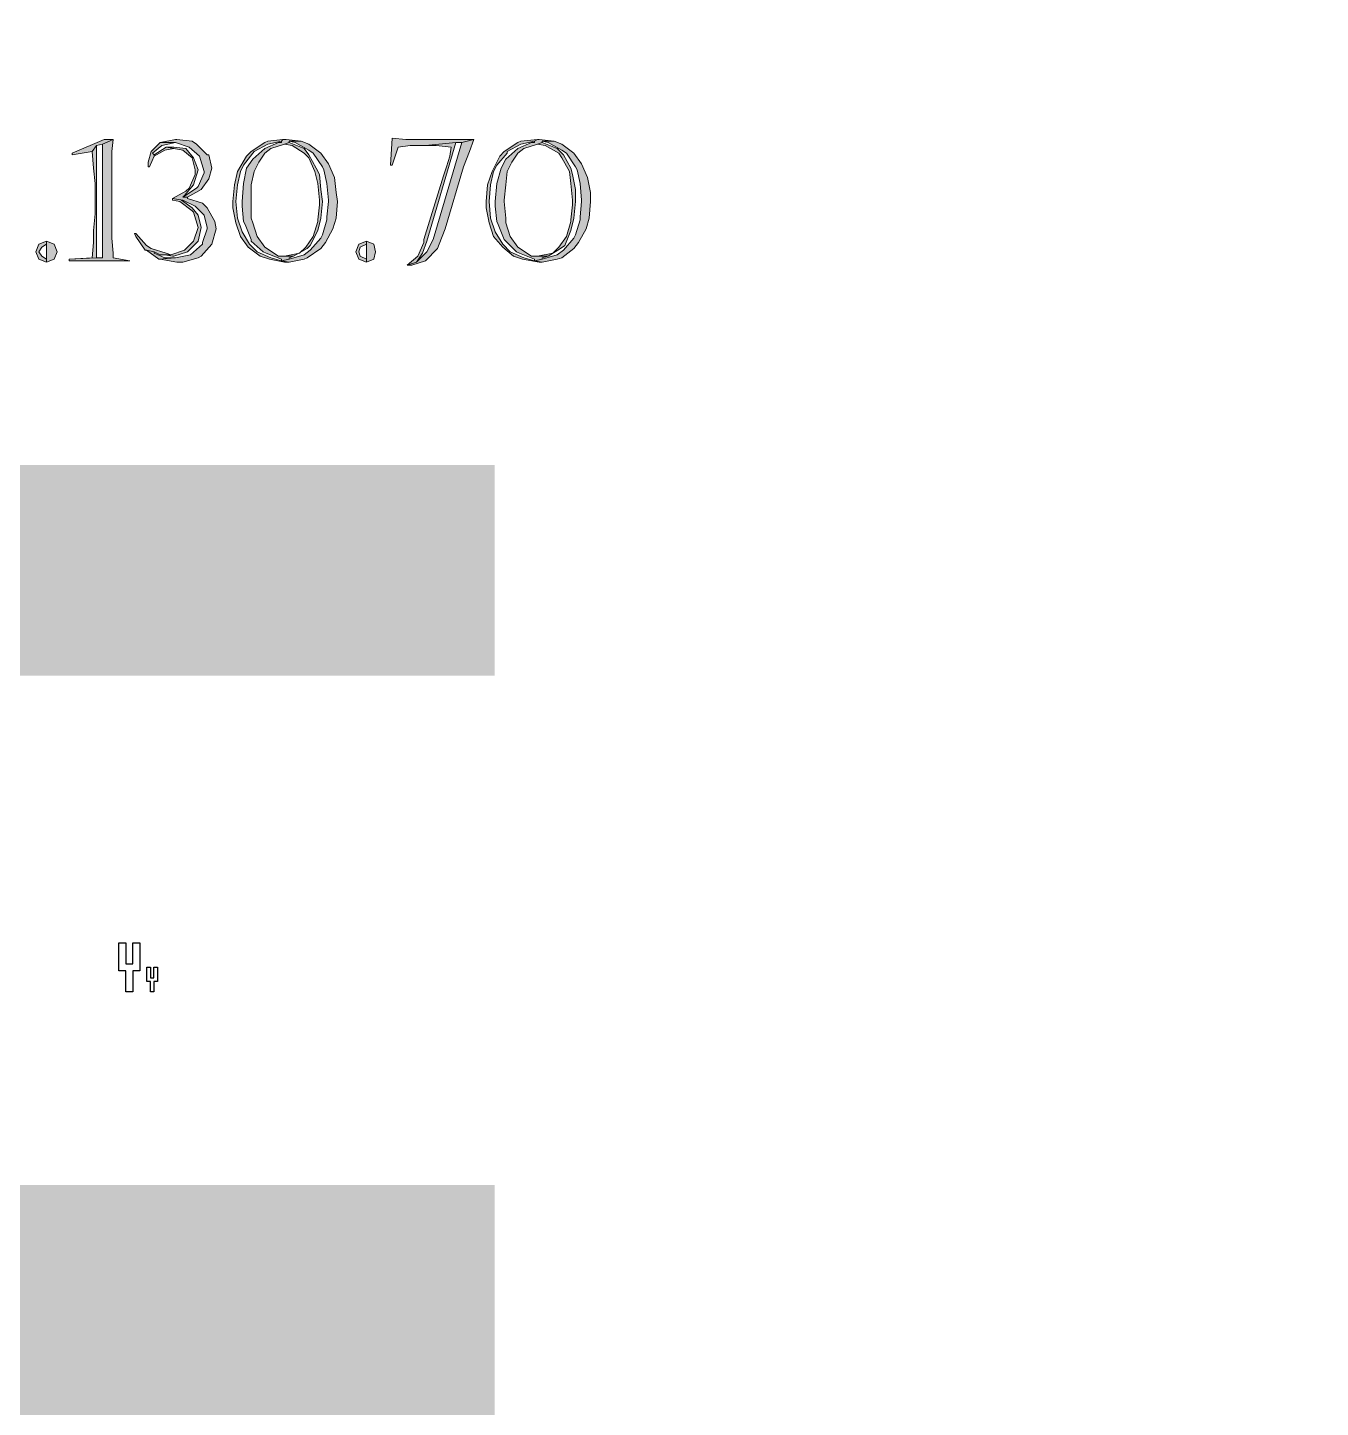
# Model space of a CAD drawing. Header units: inches. Extents: x -55000 to 163233, y -55008 to 54992.
# Drawn here: x -1316 to -580, y 9313 to 10099 of the extents above; entities that cross this region are included whole.
import ezdxf

# ---------------------------------------------------------------- set-up
doc = ezdxf.new("R2010")
doc.units = ezdxf.units.IN
doc.header["$MEASUREMENT"] = 0
doc.linetypes.add('ACAD_ISO07W100', pattern=[3, 0, -3])
doc.layers.get('0').update_dxf_attribs({"color": 20, "linetype": 'ACAD_ISO07W100'})
doc.layers.add('L10D0 Abs', color=4, linetype='Continuous')

# ---------------------------------------------------------------- blocks, each defined once
blk = doc.blocks.new('TUNE')
at = {"layer": 'L10D0 Abs'}
for points in [[(-10, 0), (-10, 12), (-14, 12), (-14, 28), (-10, 28), (-10, 16), (-6, 16), (-6, 28), (-2, 28), (-2, 12), (-6, 12), (-6, 0)], [(4, 0), (4, 6), (2, 6), (2, 14), (4, 14), (4, 8), (6, 8), (6, 14), (8, 14), (8, 6), (6, 6), (6, 0)]]:
    blk.add_lwpolyline(points, close=True, dxfattribs=at)

msp = doc.modelspace()

# ---------------------------------------------------------------- hatches: boundary and pattern name
at = {"layer": 'L10D0 Abs', "transparency": 33554483}
h = msp.add_hatch(color=256, dxfattribs=at)
h.dxf.hatch_style = 1
h.paths.add_polyline_path([(-1267.17948, 10035.37662), (-1273.21988, 10032.78788), (-1273.21988, 9968.06923), (-1276.67154, 9968.06923), (-1292.20402, 9967.20631), (-1292.20402, 9966.3434), (-1257.68741, 9966.3434), (-1267.17948, 9968.06923), (-1267.17948, 9970.65797), (-1268.04239, 9979.28713), (-1268.04239, 9988.77919), (-1268.04239, 10001.72292), (-1268.04239, 10004.31167), (-1268.04239, 10012.94082), (-1268.04239, 10022.43289), (-1268.04239, 10028.4733)])
h = msp.add_hatch(color=256, dxfattribs=at)
h.dxf.hatch_style = 1
h.paths.add_polyline_path([(-1267.17948, 10035.37662), (-1272.35697, 10035.37662), (-1290.47819, 10027.61038), (-1290.47819, 10026.74747), (-1279.26029, 10028.4733), (-1276.67154, 10031.92496), (-1273.21988, 10032.78788)], flags=17)
h = msp.add_hatch(color=256, dxfattribs=at)
h.dxf.hatch_style = 1
h.paths.add_polyline_path([(-1240.4291, 10033.65079), (-1245.60659, 10028.4733), (-1247.33242, 10022.43289), (-1247.33242, 10019.84415), (-1246.46951, 10019.84415), (-1243.88076, 10025.88455), (-1243.88076, 10026.74747), (-1244.74368, 10027.61038), (-1239.56619, 10031.92496), (-1231.79995, 10033.65079)])
h = msp.add_hatch(color=256, dxfattribs=at)
h.dxf.hatch_style = 1
h.paths.add_polyline_path([(-1230.93703, 10035.37662), (-1231.79995, 10035.37662), (-1240.4291, 10033.65079), (-1231.79995, 10033.65079), (-1224.03371, 10031.06205), (-1217.9933, 10025.88455), (-1215.40456, 10017.2554), (-1215.40456, 10016.39248), (-1218.85622, 10008.62625), (-1219.71913, 10007.76333), (-1227.48537, 10002.58584), (-1224.89662, 10002.58584), (-1217.13039, 10006.90042), (-1212.81581, 10012.94082), (-1211.08998, 10018.98123), (-1212.81581, 10026.74747), (-1213.67873, 10026.74747), (-1219.71913, 10032.78788), (-1222.30788, 10034.51371)])
h = msp.add_hatch(color=256, dxfattribs=at)
h.dxf.hatch_style = 1
h.paths.add_polyline_path([(-1170.53296, 10035.37662), (-1179.16211, 10034.51371), (-1180.88794, 10033.65079), (-1188.65418, 10028.4733), (-1191.24293, 10025.88455), (-1196.42042, 10017.2554), (-1198.14625, 10009.48916), (-1199.00917, 9999.99709), (-1199.00917, 9996.54543), (-1197.28333, 9987.91628), (-1194.69459, 9980.15004), (-1190.38001, 9974.10963), (-1183.47669, 9968.93214), (-1178.2992, 9967.20631), (-1169.67004, 9965.48048), (-1167.0813, 9965.48048), (-1171.39587, 9966.3434), (-1177.43628, 9968.06923), (-1185.20252, 9971.52089), (-1189.5171, 9975.83546), (-1193.83167, 9982.73879), (-1196.42042, 9990.50503), (-1197.28333, 9999.99709), (-1196.42042, 10009.48916), (-1194.69459, 10017.2554), (-1192.96876, 10020.70706), (-1187.79127, 10027.61038), (-1186.92835, 10028.4733), (-1179.16211, 10032.78788), (-1171.39587, 10034.51371)])
h = msp.add_hatch(color=256, dxfattribs=at)
h.dxf.hatch_style = 1
h.paths.add_polyline_path([(-1168.80713, 10035.37662), (-1170.53296, 10035.37662), (-1171.39587, 10034.51371), (-1171.39587, 10033.65079), (-1173.12171, 10033.65079), (-1180.88794, 10030.19913), (-1187.79127, 10024.15872), (-1191.24293, 10018.98123), (-1192.96876, 10010.35208), (-1193.83167, 9999.99709), (-1193.83167, 9997.40835), (-1192.96876, 9988.77919), (-1192.10584, 9987.05336), (-1188.65418, 9978.42421), (-1188.65418, 9977.5613), (-1181.75086, 9971.52089), (-1180.02503, 9970.65797), (-1171.39587, 9967.20631), (-1171.39587, 9966.3434), (-1167.0813, 9967.20631), (-1167.0813, 9968.06923), (-1164.49255, 9968.93214), (-1169.67004, 9968.93214), (-1173.12171, 9968.93214), (-1180.88794, 9974.10963), (-1185.20252, 9980.15004), (-1187.79127, 9987.91628), (-1188.65418, 9990.50503), (-1188.65418, 9999.99709), (-1188.65418, 10000.86001), (-1188.65418, 10009.48916), (-1186.92835, 10017.2554), (-1184.3396, 10022.43289), (-1180.88794, 10027.61038), (-1177.43628, 10030.19913), (-1169.67004, 10032.78788), (-1167.0813, 10033.65079), (-1167.0813, 10034.51371), (-1160.17798, 10034.51371)])
h = msp.add_hatch(color=256, dxfattribs=at)
h.dxf.hatch_style = 1
h.paths.add_polyline_path([(-1160.17798, 10034.51371), (-1167.0813, 10034.51371), (-1163.62964, 10033.65079), (-1155.8634, 10029.33621), (-1153.27465, 10027.61038), (-1148.09716, 10019.84415), (-1147.23425, 10018.11832), (-1145.50842, 10010.35208), (-1144.6455, 10000.86001), (-1144.6455, 9999.99709), (-1145.50842, 9991.36794), (-1145.50842, 9989.64211), (-1148.09716, 9981.01296), (-1148.96008, 9979.28713), (-1155.00048, 9972.3838), (-1158.45215, 9969.79506), (-1167.0813, 9967.20631), (-1171.39587, 9966.3434), (-1167.0813, 9965.48048), (-1158.45215, 9967.20631), (-1156.72631, 9968.06923), (-1148.96008, 9973.24672), (-1146.37133, 9976.69838), (-1142.05675, 9984.46462), (-1140.33092, 9990.50503), (-1139.46801, 9999.99709), (-1140.33092, 10005.17459), (-1141.19384, 10013.80374), (-1144.6455, 10021.56998), (-1148.96008, 10027.61038), (-1155.8634, 10032.78788)])
h = msp.add_hatch(color=256, dxfattribs=at)
h.dxf.hatch_style = 1
h.paths.add_polyline_path([(-1167.0813, 10033.65079), (-1169.67004, 10032.78788), (-1165.35547, 10031.92496), (-1158.45215, 10027.61038), (-1155.8634, 10025.02164), (-1152.41174, 10017.2554), (-1150.68591, 10010.35208), (-1149.82299, 10000.86001), (-1149.82299, 9998.27126), (-1150.68591, 9989.64211), (-1150.68591, 9988.77919), (-1153.27465, 9980.15004), (-1157.58923, 9974.10963), (-1161.04089, 9970.65797), (-1169.67004, 9968.93214), (-1164.49255, 9968.93214), (-1156.72631, 9973.24672), (-1155.00048, 9974.97255), (-1150.68591, 9983.6017), (-1148.96008, 9990.50503), (-1148.09716, 9999.99709), (-1148.96008, 10006.90042), (-1149.82299, 10015.52957), (-1151.54882, 10018.98123), (-1155.8634, 10026.74747), (-1158.45215, 10030.19913)], flags=17)
h = msp.add_hatch(color=256, dxfattribs=at)
h.dxf.hatch_style = 1
h.paths.add_polyline_path([(-1108.40306, 10036.23954), (-1109.26597, 10020.70706), (-1108.40306, 10020.70706), (-1104.9514, 10031.06205), (-1098.04807, 10031.92496), (-1089.41892, 10031.92496), (-1072.16061, 10033.65079), (-1068.70895, 10033.65079), (-1061.80563, 10035.37662), (-1100.63682, 10035.37662)])
h = msp.add_hatch(color=256, dxfattribs=at)
h.dxf.hatch_style = 1
h.paths.add_polyline_path([(-1061.80563, 10035.37662), (-1068.70895, 10033.65079), (-1085.10434, 9978.42421), (-1088.556, 9971.52089), (-1094.59641, 9965.48048), (-1099.7739, 9963.75465), (-1097.18516, 9963.75465), (-1089.41892, 9966.3434), (-1082.5156, 9973.24672), (-1081.65268, 9975.83546), (-1078.20102, 9984.46462), (-1067.84604, 10019.84415), (-1064.39438, 10028.4733)])
h = msp.add_hatch(color=256, dxfattribs=at)
h.dxf.hatch_style = 1
h.paths.add_polyline_path([(-1072.16061, 10033.65079), (-1089.41892, 10031.92496), (-1083.37851, 10031.92496), (-1074.74936, 10031.06205), (-1075.61227, 10025.88455), (-1077.3381, 10019.84415), (-1079.06394, 10014.66665), (-1090.28183, 9978.42421), (-1090.28183, 9976.69838), (-1093.7335, 9968.93214), (-1099.7739, 9963.75465), (-1094.59641, 9965.48048), (-1091.14475, 9970.65797), (-1088.556, 9977.5613)], flags=17)
h = msp.add_hatch(color=256, dxfattribs=at)
h.dxf.hatch_style = 1
h.paths.add_polyline_path([(-1025.56319, 10035.37662), (-1035.05525, 10034.51371), (-1036.78108, 10033.65079), (-1044.54732, 10028.4733), (-1047.13607, 10025.88455), (-1051.45065, 10017.2554), (-1054.03939, 10009.48916), (-1054.90231, 9999.99709), (-1054.90231, 9996.54543), (-1053.17648, 9987.91628), (-1050.58773, 9980.15004), (-1045.41024, 9974.10963), (-1039.36983, 9968.93214), (-1034.19234, 9967.20631), (-1024.70027, 9965.48048), (-1022.97444, 9965.48048), (-1027.28902, 9966.3434), (-1033.32942, 9968.06923), (-1041.09566, 9971.52089), (-1045.41024, 9975.83546), (-1049.72481, 9982.73879), (-1052.31356, 9990.50503), (-1053.17648, 9999.99709), (-1052.31356, 10009.48916), (-1050.58773, 10017.2554), (-1048.8619, 10020.70706), (-1042.82149, 10027.61038), (-1042.82149, 10028.4733), (-1035.05525, 10032.78788), (-1027.28902, 10034.51371)])
h = msp.add_hatch(color=256, dxfattribs=at)
h.dxf.hatch_style = 1
h.paths.add_polyline_path([(-1024.70027, 10035.37662), (-1025.56319, 10035.37662), (-1027.28902, 10034.51371), (-1027.28902, 10033.65079), (-1029.01485, 10033.65079), (-1036.78108, 10030.19913), (-1043.68441, 10024.15872), (-1046.27315, 10018.98123), (-1048.8619, 10010.35208), (-1049.72481, 9999.99709), (-1049.72481, 9997.40835), (-1048.8619, 9988.77919), (-1047.99898, 9987.05336), (-1044.54732, 9978.42421), (-1043.68441, 9977.5613), (-1037.644, 9971.52089), (-1035.91817, 9970.65797), (-1027.28902, 9967.20631), (-1027.28902, 9966.3434), (-1022.97444, 9967.20631), (-1022.97444, 9968.06923), (-1019.52278, 9968.93214), (-1025.56319, 9968.93214), (-1029.01485, 9968.93214), (-1036.78108, 9974.10963), (-1041.09566, 9980.15004), (-1043.68441, 9987.91628), (-1043.68441, 9990.50503), (-1044.54732, 9999.99709), (-1044.54732, 10000.86001), (-1043.68441, 10009.48916), (-1042.82149, 10017.2554), (-1040.23275, 10022.43289), (-1036.78108, 10027.61038), (-1033.32942, 10030.19913), (-1025.56319, 10032.78788), (-1022.97444, 10033.65079), (-1022.97444, 10034.51371), (-1016.07112, 10034.51371)])
h = msp.add_hatch(color=256, dxfattribs=at)
h.dxf.hatch_style = 1
h.paths.add_polyline_path([(-1016.07112, 10034.51371), (-1022.97444, 10034.51371), (-1019.52278, 10033.65079), (-1011.75654, 10029.33621), (-1009.16779, 10027.61038), (-1003.9903, 10019.84415), (-1003.12739, 10018.11832), (-1001.40156, 10010.35208), (-1000.53864, 10000.86001), (-1000.53864, 9999.99709), (-1001.40156, 9991.36794), (-1001.40156, 9989.64211), (-1003.9903, 9981.01296), (-1004.85322, 9979.28713), (-1010.89363, 9972.3838), (-1014.34529, 9969.79506), (-1022.97444, 9967.20631), (-1027.28902, 9966.3434), (-1022.97444, 9965.48048), (-1014.34529, 9967.20631), (-1011.75654, 9968.06923), (-1004.85322, 9973.24672), (-1002.26447, 9976.69838), (-997.9499, 9984.46462), (-996.22406, 9990.50503), (-995.36115, 9999.99709), (-995.36115, 10005.17459), (-997.08698, 10013.80374), (-1000.53864, 10021.56998), (-1004.85322, 10027.61038), (-1011.75654, 10032.78788)])
h = msp.add_hatch(color=256, dxfattribs=at)
h.dxf.hatch_style = 1
h.paths.add_polyline_path([(-1022.97444, 10033.65079), (-1025.56319, 10032.78788), (-1021.24861, 10031.92496), (-1013.48237, 10027.61038), (-1011.75654, 10025.02164), (-1007.44196, 10017.2554), (-1006.57905, 10010.35208), (-1005.71613, 10000.86001), (-1005.71613, 9998.27126), (-1006.57905, 9989.64211), (-1006.57905, 9988.77919), (-1009.16779, 9980.15004), (-1013.48237, 9974.10963), (-1016.93403, 9970.65797), (-1025.56319, 9968.93214), (-1019.52278, 9968.93214), (-1012.61946, 9973.24672), (-1010.03071, 9974.97255), (-1006.57905, 9983.6017), (-1004.85322, 9990.50503), (-1003.9903, 9999.99709), (-1003.9903, 10006.90042), (-1005.71613, 10015.52957), (-1006.57905, 10018.98123), (-1010.89363, 10026.74747), (-1014.34529, 10030.19913)], flags=17)
h = msp.add_hatch(color=256, dxfattribs=at)
h.dxf.hatch_style = 1
h.paths.add_polyline_path([(-1276.67154, 10031.92496), (-1279.26029, 10028.4733), (-1278.39737, 10018.98123), (-1277.53446, 10010.35208), (-1277.53446, 9998.27126), (-1277.53446, 9993.09377), (-1278.39737, 9983.6017), (-1278.39737, 9976.69838), (-1279.26029, 9968.06923), (-1292.20402, 9967.20631), (-1276.67154, 9968.06923)], flags=17)
h = msp.add_hatch(color=256, dxfattribs=at)
h.dxf.hatch_style = 1
h.paths.add_polyline_path([(-1236.97744, 10031.06205), (-1243.88076, 10026.74747), (-1243.88076, 10025.88455), (-1237.84035, 10029.33621), (-1232.66286, 10030.19913)], flags=17)
h = msp.add_hatch(color=256, dxfattribs=at)
h.dxf.hatch_style = 1
h.paths.add_polyline_path([(-1232.66286, 10031.06205), (-1236.97744, 10031.06205), (-1232.66286, 10030.19913), (-1227.48537, 10029.33621), (-1222.30788, 10025.02164), (-1220.58205, 10018.11832), (-1220.58205, 10015.52957), (-1224.03371, 10007.76333), (-1225.75954, 10006.0375), (-1233.52578, 10001.72292), (-1227.48537, 10000.86001), (-1220.58205, 9997.40835), (-1215.40456, 9992.23086), (-1213.67873, 9985.32753), (-1213.67873, 9984.46462), (-1216.26747, 9976.69838), (-1216.26747, 9975.83546), (-1223.17079, 9969.79506), (-1231.79995, 9968.06923), (-1241.29202, 9967.20631), (-1240.4291, 9967.20631), (-1230.93703, 9965.48048), (-1227.48537, 9965.48048), (-1218.85622, 9968.06923), (-1217.13039, 9968.93214), (-1211.08998, 9975.83546), (-1208.50123, 9984.46462), (-1209.36415, 9988.77919), (-1213.67873, 9996.54543), (-1216.26747, 9999.13418), (-1224.89662, 10001.72292), (-1224.89662, 10002.58584), (-1227.48537, 10002.58584), (-1226.62246, 10003.44875), (-1221.44496, 10009.48916), (-1218.85622, 10018.11832), (-1221.44496, 10025.02164), (-1225.75954, 10030.19913)])
h = msp.add_hatch(color=256, dxfattribs=at)
h.dxf.hatch_style = 1
h.paths.add_polyline_path([(-1233.52578, 10001.72292), (-1233.52578, 10000.86001), (-1229.2112, 9999.99709), (-1222.30788, 9994.8196), (-1221.44496, 9993.95669), (-1218.85622, 9985.32753), (-1221.44496, 9977.5613), (-1226.62246, 9972.3838), (-1234.38869, 9969.79506), (-1240.4291, 9969.79506), (-1237.84035, 9969.79506), (-1233.52578, 9968.93214), (-1232.66286, 9968.93214), (-1224.89662, 9971.52089), (-1218.85622, 9977.5613), (-1217.13039, 9985.32753), (-1218.85622, 9992.23086), (-1222.30788, 9996.54543), (-1228.34829, 10000.86001), (-1227.48537, 10000.86001)], flags=17)
h = msp.add_hatch(color=256, dxfattribs=at)
h.dxf.hatch_style = 1
h.paths.add_polyline_path([(-1254.23575, 9981.87587), (-1255.09866, 9981.87587), (-1254.23575, 9980.15004), (-1249.05825, 9972.3838), (-1248.19534, 9972.3838), (-1243.88076, 9971.52089), (-1240.4291, 9969.79506), (-1234.38869, 9969.79506), (-1236.97744, 9970.65797), (-1245.60659, 9973.24672), (-1248.19534, 9974.97255)])
h = msp.add_hatch(color=256, dxfattribs=at)
h.dxf.hatch_style = 1
h.paths.add_polyline_path([(-1305.14775, 9977.5613), (-1309.46233, 9975.83546), (-1311.18816, 9971.52089), (-1309.46233, 9967.20631), (-1305.14775, 9965.48048), (-1305.14775, 9967.20631), (-1307.7365, 9968.93214), (-1309.46233, 9971.52089), (-1307.7365, 9974.10963), (-1305.14775, 9975.83546)])
h = msp.add_hatch(color=256, dxfattribs=at)
h.dxf.hatch_style = 1
h.paths.add_polyline_path([(-1305.14775, 9977.5613), (-1305.14775, 9975.83546), (-1305.14775, 9967.20631), (-1305.14775, 9965.48048), (-1300.83317, 9967.20631), (-1299.10734, 9971.52089), (-1300.83317, 9975.83546)])
h = msp.add_hatch(color=256, dxfattribs=at)
h.dxf.hatch_style = 1
h.paths.add_polyline_path([(-1248.19534, 9972.3838), (-1241.29202, 9967.20631), (-1231.79995, 9968.06923), (-1237.84035, 9968.06923), (-1243.88076, 9970.65797), (-1243.88076, 9971.52089)])
h = msp.add_hatch(color=256, dxfattribs=at)
h.dxf.hatch_style = 1
h.paths.add_polyline_path([(-1123.07262, 9977.5613), (-1127.38719, 9975.83546), (-1129.11302, 9971.52089), (-1127.38719, 9967.20631), (-1123.07262, 9965.48048), (-1123.07262, 9967.20631), (-1126.52428, 9968.93214), (-1127.38719, 9971.52089), (-1126.52428, 9974.10963), (-1123.07262, 9975.83546)])
h = msp.add_hatch(color=256, dxfattribs=at)
h.dxf.hatch_style = 1
h.paths.add_polyline_path([(-1123.07262, 9977.5613), (-1123.07262, 9975.83546), (-1123.07262, 9967.20631), (-1123.07262, 9965.48048), (-1118.75804, 9967.20631), (-1117.89513, 9971.52089), (-1118.75804, 9975.83546)])
h = msp.add_hatch(color=256, dxfattribs=at)
h.dxf.hatch_style = 1
h.paths.add_polyline_path([(-5653.01569, 6929.89905), (-5702.51317, 6880.40158), (-5752.01064, 6929.89905), (-5702.51317, 6979.39652)], flags=16)
h.paths.add_polyline_path([(-3920.60408, 5197.48744), (-3970.10156, 5147.98996), (-4019.59903, 5197.48744), (-3970.10156, 5246.98491)], flags=16)
h.paths.add_polyline_path([(-4069.0965, 5048.99501), (-4118.59398, 4999.49754), (-4168.09145, 5048.99501), (-4118.59398, 5098.49249)], flags=16)
h.paths.add_polyline_path([(-4217.58893, 4900.50259), (-4267.0864, 4851.00511), (-4316.58388, 4900.50259), (-4267.0864, 4950.00006)], flags=16)
h.paths.add_polyline_path([(-4366.08135, 4752.01016), (-4415.57883, 4702.51269), (-4465.0763, 4752.01016), (-4415.57883, 4801.50764)], flags=16)
h.paths.add_polyline_path([(-4514.57378, 4603.51774), (-4564.07125, 4554.02027), (-4613.56873, 4603.51774), (-4564.07125, 4653.01521)], flags=16)
h.paths.add_polyline_path([(-4663.0662, 4455.02532), (-4712.56368, 4405.52784), (-4762.06115, 4455.02532), (-4712.56368, 4504.52279)], flags=16)
h.paths.add_polyline_path([(-4811.55863, 4306.53289), (-4861.0561, 4257.03542), (-4910.55357, 4306.53289), (-4861.0561, 4356.03037)], flags=16)
h.paths.add_polyline_path([(-4960.05105, 4158.04047), (-5009.54852, 4108.54299), (-5059.046, 4158.04047), (-5009.54852, 4207.53794)], flags=16)
h.paths.add_polyline_path([(-5108.54347, 4009.54804), (-5158.04095, 3960.05057), (-5207.53842, 4009.54804), (-5158.04095, 4059.04552)], flags=16)
h.paths.add_polyline_path([(-5257.0359, 3861.05562), (-5306.53337, 3811.55815), (-5356.03085, 3861.05562), (-5306.53337, 3910.55309)], flags=16)
h.paths.add_polyline_path([(-4168.09145, 5444.97481), (-4217.58893, 5395.47734), (-4267.0864, 5444.97481), (-4217.58893, 5494.47228)], flags=16)
h.paths.add_polyline_path([(-4316.58388, 5296.48239), (-4366.08135, 5246.98491), (-4415.57883, 5296.48239), (-4366.08135, 5345.97986)], flags=16)
h.paths.add_polyline_path([(-4465.0763, 5147.98996), (-4514.57378, 5098.49249), (-4564.07125, 5147.98996), (-4514.57378, 5197.48744)], flags=16)
h.paths.add_polyline_path([(-4613.56873, 4999.49754), (-4663.0662, 4950.00006), (-4712.56368, 4999.49754), (-4663.0662, 5048.99501)], flags=16)
h.paths.add_polyline_path([(-4762.06115, 4851.00511), (-4811.55863, 4801.50764), (-4861.0561, 4851.00511), (-4811.55863, 4900.50259)], flags=16)
h.paths.add_polyline_path([(-4910.55357, 4702.51269), (-4960.05105, 4653.01521), (-5009.54852, 4702.51269), (-4960.05105, 4752.01016)], flags=16)
h.paths.add_polyline_path([(-5059.046, 4554.02027), (-5108.54347, 4504.52279), (-5158.04095, 4554.02027), (-5108.54347, 4603.51774)], flags=16)
h.paths.add_polyline_path([(-5207.53842, 4405.52784), (-5257.0359, 4356.03037), (-5306.53337, 4405.52784), (-5257.0359, 4455.02532)], flags=16)
h.paths.add_polyline_path([(-5356.03085, 4257.03542), (-5405.52832, 4207.53794), (-5455.0258, 4257.03542), (-5405.52832, 4306.53289)], flags=16)
h.paths.add_polyline_path([(-5504.52327, 4108.54299), (-5554.02075, 4059.04552), (-5603.51822, 4108.54299), (-5554.02075, 4158.04047)], flags=16)
h.paths.add_polyline_path([(-4415.57883, 5692.46218), (-4465.0763, 5642.96471), (-4514.57378, 5692.46218), (-4465.0763, 5741.95966)], flags=16)
h.paths.add_polyline_path([(-4564.07125, 5543.96976), (-4613.56873, 5494.47228), (-4663.0662, 5543.96976), (-4613.56873, 5593.46723)], flags=16)
h.paths.add_polyline_path([(-4712.56368, 5395.47734), (-4762.06115, 5345.97986), (-4811.55863, 5395.47734), (-4762.06115, 5444.97481)], flags=16)
h.paths.add_polyline_path([(-4861.0561, 5246.98491), (-4910.55357, 5197.48744), (-4960.05105, 5246.98491), (-4910.55357, 5296.48239)], flags=16)
h.paths.add_polyline_path([(-5009.54852, 5098.49249), (-5059.046, 5048.99501), (-5108.54347, 5098.49249), (-5059.046, 5147.98996)], flags=16)
h.paths.add_polyline_path([(-5158.04095, 4950.00006), (-5207.53842, 4900.50259), (-5257.0359, 4950.00006), (-5207.53842, 4999.49754)], flags=16)
h.paths.add_polyline_path([(-5306.53337, 4801.50764), (-5356.03085, 4752.01016), (-5405.52832, 4801.50764), (-5356.03085, 4851.00511)], flags=16)
h.paths.add_polyline_path([(-5455.0258, 4653.01521), (-5504.52327, 4603.51774), (-5554.02075, 4653.01521), (-5504.52327, 4702.51269)], flags=16)
h.paths.add_polyline_path([(-5603.51822, 4504.52279), (-5653.01569, 4455.02532), (-5702.51317, 4504.52279), (-5653.01569, 4554.02027)], flags=16)
h.paths.add_polyline_path([(-5752.01064, 4356.03037), (-5801.50812, 4306.53289), (-5851.00559, 4356.03037), (-5801.50812, 4405.52784)], flags=16)
h.paths.add_polyline_path([(-4663.0662, 5939.94956), (-4712.56368, 5890.45208), (-4762.06115, 5939.94956), (-4712.56368, 5989.44703)], flags=16)
h.paths.add_polyline_path([(-4811.55863, 5791.45713), (-4861.0561, 5741.95966), (-4910.55357, 5791.45713), (-4861.0561, 5840.95461)], flags=16)
h.paths.add_polyline_path([(-4960.05105, 5642.96471), (-5009.54852, 5593.46723), (-5059.046, 5642.96471), (-5009.54852, 5692.46218)], flags=16)
h.paths.add_polyline_path([(-5108.54347, 5494.47228), (-5158.04095, 5444.97481), (-5207.53842, 5494.47228), (-5158.04095, 5543.96976)], flags=16)
h.paths.add_polyline_path([(-5257.0359, 5345.97986), (-5306.53337, 5296.48239), (-5356.03085, 5345.97986), (-5306.53337, 5395.47734)], flags=16)
h.paths.add_polyline_path([(-5405.52832, 5197.48744), (-5455.0258, 5147.98996), (-5504.52327, 5197.48744), (-5455.0258, 5246.98491)], flags=16)
h.paths.add_polyline_path([(-5554.02075, 5048.99501), (-5603.51822, 4999.49754), (-5653.01569, 5048.99501), (-5603.51822, 5098.49249)], flags=16)
h.paths.add_polyline_path([(-5702.51317, 4900.50259), (-5752.01064, 4851.00511), (-5801.50812, 4900.50259), (-5752.01064, 4950.00006)], flags=16)
h.paths.add_polyline_path([(-5851.00559, 4752.01016), (-5900.50307, 4702.51269), (-5950.00054, 4752.01016), (-5900.50307, 4801.50764)], flags=16)
h.paths.add_polyline_path([(-5999.49802, 4603.51774), (-6048.99549, 4554.02027), (-6098.49297, 4603.51774), (-6048.99549, 4653.01521)], flags=16)
h.paths.add_polyline_path([(-4910.55357, 6187.43693), (-4960.05105, 6137.93946), (-5009.54852, 6187.43693), (-4960.05105, 6236.9344)], flags=16)
h.paths.add_polyline_path([(-5059.046, 6038.94451), (-5108.54347, 5989.44703), (-5158.04095, 6038.94451), (-5108.54347, 6088.44198)], flags=16)
h.paths.add_polyline_path([(-5207.53842, 5890.45208), (-5257.0359, 5840.95461), (-5306.53337, 5890.45208), (-5257.0359, 5939.94956)], flags=16)
h.paths.add_polyline_path([(-5356.03085, 5741.95966), (-5405.52832, 5692.46218), (-5455.0258, 5741.95966), (-5405.52832, 5791.45713)], flags=16)
h.paths.add_polyline_path([(-5504.52327, 5593.46723), (-5554.02075, 5543.96976), (-5603.51822, 5593.46723), (-5554.02075, 5642.96471)], flags=16)
h.paths.add_polyline_path([(-5653.01569, 5444.97481), (-5702.51317, 5395.47734), (-5752.01064, 5444.97481), (-5702.51317, 5494.47228)], flags=16)
h.paths.add_polyline_path([(-5801.50812, 5296.48239), (-5851.00559, 5246.98491), (-5900.50307, 5296.48239), (-5851.00559, 5345.97986)], flags=16)
h.paths.add_polyline_path([(-5950.00054, 5147.98996), (-5999.49802, 5098.49249), (-6048.99549, 5147.98996), (-5999.49802, 5197.48744)], flags=16)
h.paths.add_polyline_path([(-6098.49297, 4999.49754), (-6147.99044, 4950.00006), (-6197.48792, 4999.49754), (-6147.99044, 5048.99501)], flags=16)
h.paths.add_polyline_path([(-6246.98539, 4851.00511), (-6296.48287, 4801.50764), (-6345.98034, 4851.00511), (-6296.48287, 4900.50259)], flags=16)
h.paths.add_polyline_path([(-5158.04095, 6434.9243), (-5207.53842, 6385.42683), (-5257.0359, 6434.9243), (-5207.53842, 6484.42178)], flags=16)
h.paths.add_polyline_path([(-5306.53337, 6286.43188), (-5356.03085, 6236.9344), (-5405.52832, 6286.43188), (-5356.03085, 6335.92935)], flags=16)
h.paths.add_polyline_path([(-5455.0258, 6137.93946), (-5504.52327, 6088.44198), (-5554.02075, 6137.93946), (-5504.52327, 6187.43693)], flags=16)
h.paths.add_polyline_path([(-5603.51822, 5989.44703), (-5653.01569, 5939.94956), (-5702.51317, 5989.44703), (-5653.01569, 6038.94451)], flags=16)
h.paths.add_polyline_path([(-5752.01064, 5840.95461), (-5801.50812, 5791.45713), (-5851.00559, 5840.95461), (-5801.50812, 5890.45208)], flags=16)
h.paths.add_polyline_path([(-5900.50307, 5692.46218), (-5950.00054, 5642.96471), (-5999.49802, 5692.46218), (-5950.00054, 5741.95966)], flags=16)
h.paths.add_polyline_path([(-6048.99549, 5543.96976), (-6098.49297, 5494.47228), (-6147.99044, 5543.96976), (-6098.49297, 5593.46723)], flags=16)
h.paths.add_polyline_path([(-6197.48792, 5395.47734), (-6246.98539, 5345.97986), (-6296.48287, 5395.47734), (-6246.98539, 5444.97481)], flags=16)
h.paths.add_polyline_path([(-6345.98034, 5246.98491), (-6395.47782, 5197.48744), (-6444.97529, 5246.98491), (-6395.47782, 5296.48239)], flags=16)
h.paths.add_polyline_path([(-6494.47276, 5098.49249), (-6543.97024, 5048.99501), (-6593.46771, 5098.49249), (-6543.97024, 5147.98996)], flags=16)
h.paths.add_polyline_path([(-5405.52832, 6682.41168), (-5455.0258, 6632.9142), (-5504.52327, 6682.41168), (-5455.0258, 6731.90915)], flags=16)
h.paths.add_polyline_path([(-5554.02075, 6533.91925), (-5603.51822, 6484.42178), (-5653.01569, 6533.91925), (-5603.51822, 6583.41673)], flags=16)
h.paths.add_polyline_path([(-5702.51317, 6385.42683), (-5752.01064, 6335.92935), (-5801.50812, 6385.42683), (-5752.01064, 6434.9243)], flags=16)
h.paths.add_polyline_path([(-5851.00559, 6236.9344), (-5900.50307, 6187.43693), (-5950.00054, 6236.9344), (-5900.50307, 6286.43188)], flags=16)
h.paths.add_polyline_path([(-5999.49802, 6088.44198), (-6048.99549, 6038.94451), (-6098.49297, 6088.44198), (-6048.99549, 6137.93946)], flags=16)
h.paths.add_polyline_path([(-6147.99044, 5939.94956), (-6197.48792, 5890.45208), (-6246.98539, 5939.94956), (-6197.48792, 5989.44703)], flags=16)
h.paths.add_polyline_path([(-6296.48287, 5791.45713), (-6345.98034, 5741.95966), (-6395.47782, 5791.45713), (-6345.98034, 5840.95461)], flags=16)
h.paths.add_polyline_path([(-6444.97529, 5642.96471), (-6494.47276, 5593.46723), (-6543.97024, 5642.96471), (-6494.47276, 5692.46218)], flags=16)
h.paths.add_polyline_path([(-6593.46771, 5494.47228), (-6642.96519, 5444.97481), (-6692.46266, 5494.47228), (-6642.96519, 5543.96976)], flags=16)
h.paths.add_polyline_path([(-6741.96014, 5345.97986), (-6791.45761, 5296.48239), (-6840.95509, 5345.97986), (-6791.45761, 5395.47734)], flags=16)
h.paths.add_polyline_path([(-5801.50812, 6781.40663), (-5851.00559, 6731.90915), (-5900.50307, 6781.40663), (-5851.00559, 6830.9041)], flags=16)
h.paths.add_polyline_path([(-5950.00054, 6632.9142), (-5999.49802, 6583.41673), (-6048.99549, 6632.9142), (-5999.49802, 6682.41168)], flags=16)
h.paths.add_polyline_path([(-6098.49297, 6484.42178), (-6147.99044, 6434.9243), (-6197.48792, 6484.42178), (-6147.99044, 6533.91925)], flags=16)
h.paths.add_polyline_path([(-6246.98539, 6335.92935), (-6296.48287, 6286.43188), (-6345.98034, 6335.92935), (-6296.48287, 6385.42683)], flags=16)
h.paths.add_polyline_path([(-6395.47782, 6187.43693), (-6444.97529, 6137.93946), (-6494.47276, 6187.43693), (-6444.97529, 6236.9344)], flags=16)
h.paths.add_polyline_path([(-6543.97024, 6038.94451), (-6593.46771, 5989.44703), (-6642.96519, 6038.94451), (-6593.46771, 6088.44198)], flags=16)
h.paths.add_polyline_path([(-6692.46266, 5890.45208), (-6741.96014, 5840.95461), (-6791.45761, 5890.45208), (-6741.96014, 5939.94956)], flags=16)
h.paths.add_polyline_path([(-6840.95509, 5741.95966), (-6890.45256, 5692.46218), (-6939.95004, 5741.95966), (-6890.45256, 5791.45713)], flags=16)
h.paths.add_polyline_path([(-6989.44751, 5593.46723), (-7038.94499, 5543.96976), (-7088.44246, 5593.46723), (-7038.94499, 5642.96471)], flags=16)
h.paths.add_polyline_path([(-5405.52832, 3712.5632), (-5455.0258, 3663.06572), (-5504.52327, 3712.5632), (-5455.0258, 3762.06067)], flags=16)
h.paths.add_polyline_path([(-5554.02075, 3564.07077), (-5603.51822, 3514.5733), (-5653.01569, 3564.07077), (-5603.51822, 3613.56825)], flags=16)
h.paths.add_polyline_path([(-5702.51317, 3415.57835), (-5752.01064, 3366.08087), (-5801.50812, 3415.57835), (-5752.01064, 3465.07582)], flags=16)
h.paths.add_polyline_path([(-5851.00559, 3267.08592), (-5900.50307, 3217.58845), (-5950.00054, 3267.08592), (-5900.50307, 3316.5834)], flags=16)
h.paths.add_polyline_path([(-5999.49802, 3118.5935), (-6048.99549, 3069.09602), (-6098.49297, 3118.5935), (-6048.99549, 3168.09097)], flags=16)
h.paths.add_polyline_path([(-6147.99044, 2970.10108), (-6197.48792, 2920.6036), (-6246.98539, 2970.10108), (-6197.48792, 3019.59855)], flags=16)
h.paths.add_polyline_path([(-5653.01569, 3960.05057), (-5702.51317, 3910.55309), (-5752.01064, 3960.05057), (-5702.51317, 4009.54804)], flags=16)
h.paths.add_polyline_path([(-5801.50812, 3811.55815), (-5851.00559, 3762.06067), (-5900.50307, 3811.55815), (-5851.00559, 3861.05562)], flags=16)
h.paths.add_polyline_path([(-5950.00054, 3663.06572), (-5999.49802, 3613.56825), (-6048.99549, 3663.06572), (-5999.49802, 3712.5632)], flags=16)
h.paths.add_polyline_path([(-6098.49297, 3514.5733), (-6147.99044, 3465.07582), (-6197.48792, 3514.5733), (-6147.99044, 3564.07077)], flags=16)
h.paths.add_polyline_path([(-6246.98539, 3366.08087), (-6296.48287, 3316.5834), (-6345.98034, 3366.08087), (-6296.48287, 3415.57835)], flags=16)
h.paths.add_polyline_path([(-6395.47782, 3217.58845), (-6444.97529, 3168.09097), (-6494.47276, 3217.58845), (-6444.97529, 3267.08592)], flags=16)
h.paths.add_polyline_path([(-7137.93994, 5444.97481), (-7187.43741, 5395.47734), (-7236.93488, 5444.97481), (-7187.43741, 5494.47228)], flags=16)
h.paths.add_polyline_path([(-5900.50307, 4207.53794), (-5950.00054, 4158.04047), (-5999.49802, 4207.53794), (-5950.00054, 4257.03542)], flags=16)
h.paths.add_polyline_path([(-6642.96519, 3465.07582), (-6692.46266, 3415.57835), (-6741.96014, 3465.07582), (-6692.46266, 3514.5733)], flags=16)
h.paths.add_polyline_path([(-7880.40206, 4702.51269), (-7929.89953, 4653.01521), (-7979.397, 4702.51269), (-7929.89953, 4752.01016)], flags=16)
h.paths.add_polyline_path([(-6642.96519, 4950.00006), (-6692.46266, 4900.50259), (-6741.96014, 4950.00006), (-6692.46266, 4999.49754)], flags=16)
h.paths.add_polyline_path([(-6890.45256, 5197.48744), (-6939.95004, 5147.98996), (-6989.44751, 5197.48744), (-6939.95004, 5246.98491)], flags=16)
h.paths.add_polyline_path([(-7286.43236, 5296.48239), (-7335.92983, 5246.98491), (-7385.42731, 5296.48239), (-7335.92983, 5345.97986)], flags=16)
h.paths.add_polyline_path([(-7434.92478, 5147.98996), (-7484.42226, 5098.49249), (-7533.91973, 5147.98996), (-7484.42226, 5197.48744)], flags=16)
h.paths.add_polyline_path([(-7038.94499, 5048.99501), (-7088.44246, 4999.49754), (-7137.93994, 5048.99501), (-7088.44246, 5098.49249)], flags=16)
h.paths.add_polyline_path([(-6939.95004, 4653.01521), (-6989.44751, 4603.51774), (-7038.94499, 4653.01521), (-6989.44751, 4702.51269)], flags=16)
h.paths.add_polyline_path([(-6494.47276, 3613.56825), (-6543.97024, 3564.07077), (-6593.46771, 3613.56825), (-6543.97024, 3663.06572)], flags=16)
h.paths.add_polyline_path([(-6048.99549, 4059.04552), (-6098.49297, 4009.54804), (-6147.99044, 4059.04552), (-6098.49297, 4108.54299)], flags=16)
h.paths.add_polyline_path([(-6197.48792, 3910.55309), (-6246.98539, 3861.05562), (-6296.48287, 3910.55309), (-6246.98539, 3960.05057)], flags=16)
h.paths.add_polyline_path([(-6345.98034, 3762.06067), (-6395.47782, 3712.5632), (-6444.97529, 3762.06067), (-6395.47782, 3811.55815)], flags=16)
h.paths.add_polyline_path([(-6147.99044, 4455.02532), (-6197.48792, 4405.52784), (-6246.98539, 4455.02532), (-6197.48792, 4504.52279)], flags=16)
h.paths.add_polyline_path([(-6296.48287, 4306.53289), (-6345.98034, 4257.03542), (-6395.47782, 4306.53289), (-6345.98034, 4356.03037)], flags=16)
h.paths.add_polyline_path([(-6444.97529, 4158.04047), (-6494.47276, 4108.54299), (-6543.97024, 4158.04047), (-6494.47276, 4207.53794)], flags=16)
h.paths.add_polyline_path([(-6593.46771, 4009.54804), (-6642.96519, 3960.05057), (-6692.46266, 4009.54804), (-6642.96519, 4059.04552)], flags=16)
h.paths.add_polyline_path([(-6741.96014, 3861.05562), (-6791.45761, 3811.55815), (-6840.95509, 3861.05562), (-6791.45761, 3910.55309)], flags=16)
h.paths.add_polyline_path([(-6890.45256, 3712.5632), (-6939.95004, 3663.06572), (-6989.44751, 3712.5632), (-6939.95004, 3762.06067)], flags=16)
h.paths.add_polyline_path([(-6395.47782, 4702.51269), (-6444.97529, 4653.01521), (-6494.47276, 4702.51269), (-6444.97529, 4752.01016)], flags=16)
h.paths.add_polyline_path([(-6543.97024, 4554.02027), (-6593.46771, 4504.52279), (-6642.96519, 4554.02027), (-6593.46771, 4603.51774)], flags=16)
h.paths.add_polyline_path([(-6692.46266, 4405.52784), (-6741.96014, 4356.03037), (-6791.45761, 4405.52784), (-6741.96014, 4455.02532)], flags=16)
h.paths.add_polyline_path([(-6840.95509, 4257.03542), (-6890.45256, 4207.53794), (-6939.95004, 4257.03542), (-6890.45256, 4306.53289)], flags=16)
h.paths.add_polyline_path([(-6989.44751, 4108.54299), (-7038.94499, 4059.04552), (-7088.44246, 4108.54299), (-7038.94499, 4158.04047)], flags=16)
h.paths.add_polyline_path([(-7137.93994, 3960.05057), (-7187.43741, 3910.55309), (-7236.93488, 3960.05057), (-7187.43741, 4009.54804)], flags=16)
h.paths.add_polyline_path([(-6791.45761, 4801.50764), (-6840.95509, 4752.01016), (-6890.45256, 4801.50764), (-6840.95509, 4851.00511)], flags=16)
h.paths.add_polyline_path([(-7088.44246, 4504.52279), (-7137.93994, 4455.02532), (-7187.43741, 4504.52279), (-7137.93994, 4554.02027)], flags=16)
h.paths.add_polyline_path([(-7236.93488, 4356.03037), (-7286.43236, 4306.53289), (-7335.92983, 4356.03037), (-7286.43236, 4405.52784)], flags=16)
h.paths.add_polyline_path([(-7385.42731, 4207.53794), (-7434.92478, 4158.04047), (-7484.42226, 4207.53794), (-7434.92478, 4257.03542)], flags=16)
h.paths.add_polyline_path([(-7187.43741, 4900.50259), (-7236.93488, 4851.00511), (-7286.43236, 4900.50259), (-7236.93488, 4950.00006)], flags=16)
h.paths.add_polyline_path([(-7335.92983, 4752.01016), (-7385.42731, 4702.51269), (-7434.92478, 4752.01016), (-7385.42731, 4801.50764)], flags=16)
h.paths.add_polyline_path([(-7484.42226, 4603.51774), (-7533.91973, 4554.02027), (-7583.41721, 4603.51774), (-7533.91973, 4653.01521)], flags=16)
h.paths.add_polyline_path([(-7632.91468, 4455.02532), (-7682.41216, 4405.52784), (-7731.90963, 4455.02532), (-7682.41216, 4504.52279)], flags=16)
h.paths.add_polyline_path([(-7583.41721, 4999.49754), (-7632.91468, 4950.00006), (-7682.41216, 4999.49754), (-7632.91468, 5048.99501)], flags=16)
h.paths.add_polyline_path([(-7731.90963, 4851.00511), (-7781.40711, 4801.50764), (-7830.90458, 4851.00511), (-7781.40711, 4900.50259)], flags=16)
h.paths.add_polyline_path([(-10850, 460), (-10440, 460), (-10440, 170), (-10850, 170), (-10850, 50), (-1050, 50), (-1050, 170), (-1460, 170), (-1460, 460), (-1050, 460), (-1050, 9440), (-1460, 9440), (-1460, 9730), (-1050, 9730), (-1050, 9850), (-10440, 9850), (-10440, 9440), (-10850, 9440)])

# ---------------------------------------------------------------- linework, layer by layer
msp.add_circle((-19.81589, 126.61364), 50874.56217)
at = {"layer": 'L10D0 Abs', "color": 4, "lineweight": 0}
for points in [[(-1267.17948, 10035.37662), (-1273.21988, 10032.78788), (-1273.21988, 9968.06923), (-1276.67154, 9968.06923), (-1292.20402, 9967.20631), (-1292.20402, 9966.3434), (-1257.68741, 9966.3434), (-1257.68741, 9966.3434), (-1267.17948, 9968.06923), (-1267.17948, 9970.65797), (-1268.04239, 9979.28713), (-1268.04239, 9988.77919), (-1268.04239, 10001.72292), (-1268.04239, 10004.31167), (-1268.04239, 10012.94082), (-1268.04239, 10022.43289), (-1268.04239, 10028.4733)], [(-1267.17948, 10035.37662), (-1272.35697, 10035.37662), (-1290.47819, 10027.61038), (-1290.47819, 10026.74747), (-1279.26029, 10028.4733), (-1276.67154, 10031.92496), (-1273.21988, 10032.78788)], [(-1240.4291, 10033.65079), (-1245.60659, 10028.4733), (-1247.33242, 10022.43289), (-1247.33242, 10019.84415), (-1246.46951, 10019.84415), (-1243.88076, 10025.88455), (-1243.88076, 10026.74747), (-1244.74368, 10027.61038), (-1239.56619, 10031.92496), (-1231.79995, 10033.65079)], [(-1230.93703, 10035.37662), (-1231.79995, 10035.37662), (-1240.4291, 10033.65079), (-1231.79995, 10033.65079), (-1224.03371, 10031.06205), (-1217.9933, 10025.88455), (-1215.40456, 10017.2554), (-1215.40456, 10016.39248), (-1218.85622, 10008.62625), (-1219.71913, 10007.76333), (-1227.48537, 10002.58584), (-1224.89662, 10002.58584), (-1217.13039, 10006.90042), (-1212.81581, 10012.94082), (-1211.08998, 10018.98123), (-1212.81581, 10026.74747), (-1213.67873, 10026.74747), (-1219.71913, 10032.78788), (-1222.30788, 10034.51371)], [(-1170.53296, 10035.37662), (-1179.16211, 10034.51371), (-1180.88794, 10033.65079), (-1188.65418, 10028.4733), (-1191.24293, 10025.88455), (-1196.42042, 10017.2554), (-1196.42042, 10017.2554), (-1198.14625, 10009.48916), (-1199.00917, 9999.99709), (-1199.00917, 9996.54543), (-1197.28333, 9987.91628), (-1194.69459, 9980.15004), (-1190.38001, 9974.10963), (-1183.47669, 9968.93214), (-1178.2992, 9967.20631), (-1169.67004, 9965.48048), (-1167.0813, 9965.48048), (-1171.39587, 9966.3434), (-1177.43628, 9968.06923), (-1185.20252, 9971.52089), (-1189.5171, 9975.83546), (-1193.83167, 9982.73879), (-1196.42042, 9990.50503), (-1197.28333, 9999.99709), (-1196.42042, 10009.48916), (-1194.69459, 10017.2554), (-1192.96876, 10020.70706), (-1187.79127, 10027.61038), (-1186.92835, 10028.4733), (-1179.16211, 10032.78788), (-1171.39587, 10034.51371)], [(-1168.80713, 10035.37662), (-1170.53296, 10035.37662), (-1171.39587, 10034.51371), (-1171.39587, 10033.65079), (-1173.12171, 10033.65079), (-1180.88794, 10030.19913), (-1187.79127, 10024.15872), (-1191.24293, 10018.98123), (-1192.96876, 10010.35208), (-1193.83167, 9999.99709), (-1193.83167, 9997.40835), (-1192.96876, 9988.77919), (-1192.10584, 9987.05336), (-1188.65418, 9978.42421), (-1188.65418, 9977.5613), (-1181.75086, 9971.52089), (-1180.02503, 9970.65797), (-1171.39587, 9967.20631), (-1171.39587, 9966.3434), (-1167.0813, 9967.20631), (-1167.0813, 9968.06923), (-1164.49255, 9968.93214), (-1169.67004, 9968.93214), (-1173.12171, 9968.93214), (-1180.88794, 9974.10963), (-1185.20252, 9980.15004), (-1187.79127, 9987.91628), (-1188.65418, 9990.50503), (-1188.65418, 9999.99709), (-1188.65418, 10000.86001), (-1188.65418, 10009.48916), (-1186.92835, 10017.2554), (-1184.3396, 10022.43289), (-1180.88794, 10027.61038), (-1177.43628, 10030.19913), (-1169.67004, 10032.78788), (-1167.0813, 10033.65079), (-1167.0813, 10034.51371), (-1160.17798, 10034.51371)], [(-1160.17798, 10034.51371), (-1167.0813, 10034.51371), (-1163.62964, 10033.65079), (-1155.8634, 10029.33621), (-1153.27465, 10027.61038), (-1148.09716, 10019.84415), (-1147.23425, 10018.11832), (-1145.50842, 10010.35208), (-1144.6455, 10000.86001), (-1144.6455, 9999.99709), (-1145.50842, 9991.36794), (-1145.50842, 9989.64211), (-1148.09716, 9981.01296), (-1148.96008, 9979.28713), (-1155.00048, 9972.3838), (-1158.45215, 9969.79506), (-1167.0813, 9967.20631), (-1171.39587, 9966.3434), (-1167.0813, 9965.48048), (-1158.45215, 9967.20631), (-1156.72631, 9968.06923), (-1148.96008, 9973.24672), (-1146.37133, 9976.69838), (-1142.05675, 9984.46462), (-1140.33092, 9990.50503), (-1139.46801, 9999.99709), (-1140.33092, 10005.17459), (-1141.19384, 10013.80374), (-1144.6455, 10021.56998), (-1148.96008, 10027.61038), (-1155.8634, 10032.78788)], [(-1167.0813, 10033.65079), (-1169.67004, 10032.78788), (-1165.35547, 10031.92496), (-1158.45215, 10027.61038), (-1155.8634, 10025.02164), (-1152.41174, 10017.2554), (-1150.68591, 10010.35208), (-1149.82299, 10000.86001), (-1149.82299, 9998.27126), (-1150.68591, 9989.64211), (-1150.68591, 9988.77919), (-1153.27465, 9980.15004), (-1157.58923, 9974.10963), (-1161.04089, 9970.65797), (-1169.67004, 9968.93214), (-1164.49255, 9968.93214), (-1156.72631, 9973.24672), (-1155.00048, 9974.97255), (-1150.68591, 9983.6017), (-1148.96008, 9990.50503), (-1148.09716, 9999.99709), (-1148.96008, 10006.90042), (-1149.82299, 10015.52957), (-1151.54882, 10018.98123), (-1155.8634, 10026.74747), (-1158.45215, 10030.19913)], [(-1108.40306, 10036.23954), (-1109.26597, 10020.70706), (-1108.40306, 10020.70706), (-1104.9514, 10031.06205), (-1098.04807, 10031.92496), (-1089.41892, 10031.92496), (-1072.16061, 10033.65079), (-1068.70895, 10033.65079), (-1061.80563, 10035.37662), (-1100.63682, 10035.37662)], [(-1061.80563, 10035.37662), (-1068.70895, 10033.65079), (-1085.10434, 9978.42421), (-1088.556, 9971.52089), (-1094.59641, 9965.48048), (-1099.7739, 9963.75465), (-1099.7739, 9963.75465), (-1097.18516, 9963.75465), (-1089.41892, 9966.3434), (-1089.41892, 9966.3434), (-1082.5156, 9973.24672), (-1081.65268, 9975.83546), (-1078.20102, 9984.46462), (-1067.84604, 10019.84415), (-1064.39438, 10028.4733)], [(-1072.16061, 10033.65079), (-1089.41892, 10031.92496), (-1083.37851, 10031.92496), (-1074.74936, 10031.06205), (-1075.61227, 10025.88455), (-1077.3381, 10019.84415), (-1079.06394, 10014.66665), (-1090.28183, 9978.42421), (-1090.28183, 9976.69838), (-1093.7335, 9968.93214), (-1099.7739, 9963.75465), (-1094.59641, 9965.48048), (-1094.59641, 9965.48048), (-1091.14475, 9970.65797), (-1088.556, 9977.5613)], [(-1025.56319, 10035.37662), (-1035.05525, 10034.51371), (-1036.78108, 10033.65079), (-1044.54732, 10028.4733), (-1047.13607, 10025.88455), (-1051.45065, 10017.2554), (-1051.45065, 10017.2554), (-1054.03939, 10009.48916), (-1054.90231, 9999.99709), (-1054.90231, 9996.54543), (-1053.17648, 9987.91628), (-1050.58773, 9980.15004), (-1045.41024, 9974.10963), (-1039.36983, 9968.93214), (-1034.19234, 9967.20631), (-1024.70027, 9965.48048), (-1022.97444, 9965.48048), (-1027.28902, 9966.3434), (-1033.32942, 9968.06923), (-1041.09566, 9971.52089), (-1045.41024, 9975.83546), (-1049.72481, 9982.73879), (-1052.31356, 9990.50503), (-1053.17648, 9999.99709), (-1052.31356, 10009.48916), (-1050.58773, 10017.2554), (-1048.8619, 10020.70706), (-1042.82149, 10027.61038), (-1042.82149, 10028.4733), (-1035.05525, 10032.78788), (-1027.28902, 10034.51371)], [(-1024.70027, 10035.37662), (-1025.56319, 10035.37662), (-1027.28902, 10034.51371), (-1027.28902, 10033.65079), (-1029.01485, 10033.65079), (-1036.78108, 10030.19913), (-1043.68441, 10024.15872), (-1046.27315, 10018.98123), (-1048.8619, 10010.35208), (-1049.72481, 9999.99709), (-1049.72481, 9997.40835), (-1048.8619, 9988.77919), (-1047.99898, 9987.05336), (-1044.54732, 9978.42421), (-1043.68441, 9977.5613), (-1037.644, 9971.52089), (-1035.91817, 9970.65797), (-1027.28902, 9967.20631), (-1027.28902, 9966.3434), (-1022.97444, 9967.20631), (-1022.97444, 9968.06923), (-1019.52278, 9968.93214), (-1025.56319, 9968.93214), (-1029.01485, 9968.93214), (-1036.78108, 9974.10963), (-1041.09566, 9980.15004), (-1043.68441, 9987.91628), (-1043.68441, 9990.50503), (-1044.54732, 9999.99709), (-1044.54732, 10000.86001), (-1043.68441, 10009.48916), (-1042.82149, 10017.2554), (-1040.23275, 10022.43289), (-1036.78108, 10027.61038), (-1033.32942, 10030.19913), (-1025.56319, 10032.78788), (-1022.97444, 10033.65079), (-1022.97444, 10034.51371), (-1016.07112, 10034.51371)], [(-1016.07112, 10034.51371), (-1022.97444, 10034.51371), (-1019.52278, 10033.65079), (-1011.75654, 10029.33621), (-1009.16779, 10027.61038), (-1003.9903, 10019.84415), (-1003.12739, 10018.11832), (-1001.40156, 10010.35208), (-1000.53864, 10000.86001), (-1000.53864, 9999.99709), (-1001.40156, 9991.36794), (-1001.40156, 9989.64211), (-1003.9903, 9981.01296), (-1004.85322, 9979.28713), (-1010.89363, 9972.3838), (-1014.34529, 9969.79506), (-1022.97444, 9967.20631), (-1027.28902, 9966.3434), (-1022.97444, 9965.48048), (-1014.34529, 9967.20631), (-1011.75654, 9968.06923), (-1004.85322, 9973.24672), (-1002.26447, 9976.69838), (-997.9499, 9984.46462), (-996.22406, 9990.50503), (-995.36115, 9999.99709), (-995.36115, 10005.17459), (-997.08698, 10013.80374), (-1000.53864, 10021.56998), (-1004.85322, 10027.61038), (-1011.75654, 10032.78788)], [(-1022.97444, 10033.65079), (-1025.56319, 10032.78788), (-1021.24861, 10031.92496), (-1013.48237, 10027.61038), (-1011.75654, 10025.02164), (-1007.44196, 10017.2554), (-1006.57905, 10010.35208), (-1005.71613, 10000.86001), (-1005.71613, 9998.27126), (-1006.57905, 9989.64211), (-1006.57905, 9988.77919), (-1009.16779, 9980.15004), (-1013.48237, 9974.10963), (-1016.93403, 9970.65797), (-1025.56319, 9968.93214), (-1019.52278, 9968.93214), (-1012.61946, 9973.24672), (-1010.03071, 9974.97255), (-1006.57905, 9983.6017), (-1004.85322, 9990.50503), (-1003.9903, 9999.99709), (-1003.9903, 10006.90042), (-1005.71613, 10015.52957), (-1006.57905, 10018.98123), (-1010.89363, 10026.74747), (-1014.34529, 10030.19913)], [(-1276.67154, 10031.92496), (-1279.26029, 10028.4733), (-1279.26029, 10028.4733), (-1278.39737, 10018.98123), (-1278.39737, 10018.98123), (-1277.53446, 10010.35208), (-1277.53446, 9998.27126), (-1277.53446, 9993.09377), (-1278.39737, 9983.6017), (-1278.39737, 9976.69838), (-1279.26029, 9968.06923), (-1292.20402, 9967.20631), (-1276.67154, 9968.06923)], [(-1236.97744, 10031.06205), (-1243.88076, 10026.74747), (-1243.88076, 10025.88455), (-1237.84035, 10029.33621), (-1232.66286, 10030.19913)], [(-1232.66286, 10031.06205), (-1236.97744, 10031.06205), (-1232.66286, 10030.19913), (-1227.48537, 10029.33621), (-1222.30788, 10025.02164), (-1220.58205, 10018.11832), (-1220.58205, 10015.52957), (-1224.03371, 10007.76333), (-1225.75954, 10006.0375), (-1233.52578, 10001.72292), (-1227.48537, 10000.86001), (-1220.58205, 9997.40835), (-1215.40456, 9992.23086), (-1213.67873, 9985.32753), (-1213.67873, 9984.46462), (-1216.26747, 9976.69838), (-1216.26747, 9975.83546), (-1223.17079, 9969.79506), (-1223.17079, 9969.79506), (-1231.79995, 9968.06923), (-1241.29202, 9967.20631), (-1240.4291, 9967.20631), (-1230.93703, 9965.48048), (-1227.48537, 9965.48048), (-1218.85622, 9968.06923), (-1217.13039, 9968.93214), (-1211.08998, 9975.83546), (-1211.08998, 9975.83546), (-1208.50123, 9984.46462), (-1209.36415, 9988.77919), (-1213.67873, 9996.54543), (-1216.26747, 9999.13418), (-1224.89662, 10001.72292), (-1224.89662, 10001.72292), (-1224.89662, 10002.58584), (-1227.48537, 10002.58584), (-1227.48537, 10002.58584), (-1226.62246, 10003.44875), (-1221.44496, 10009.48916), (-1218.85622, 10018.11832), (-1221.44496, 10025.02164), (-1225.75954, 10030.19913)], [(-1233.52578, 10001.72292), (-1233.52578, 10000.86001), (-1229.2112, 9999.99709), (-1222.30788, 9994.8196), (-1221.44496, 9993.95669), (-1218.85622, 9985.32753), (-1221.44496, 9977.5613), (-1226.62246, 9972.3838), (-1234.38869, 9969.79506), (-1240.4291, 9969.79506), (-1237.84035, 9969.79506), (-1233.52578, 9968.93214), (-1232.66286, 9968.93214), (-1224.89662, 9971.52089), (-1218.85622, 9977.5613), (-1217.13039, 9985.32753), (-1218.85622, 9992.23086), (-1222.30788, 9996.54543), (-1228.34829, 10000.86001), (-1227.48537, 10000.86001)], [(-1254.23575, 9981.87587), (-1255.09866, 9981.87587), (-1254.23575, 9980.15004), (-1249.05825, 9972.3838), (-1248.19534, 9972.3838), (-1243.88076, 9971.52089), (-1240.4291, 9969.79506), (-1234.38869, 9969.79506), (-1236.97744, 9970.65797), (-1245.60659, 9973.24672), (-1248.19534, 9974.97255)], [(-1305.14775, 9977.5613), (-1309.46233, 9975.83546), (-1311.18816, 9971.52089), (-1309.46233, 9967.20631), (-1305.14775, 9965.48048), (-1305.14775, 9967.20631), (-1307.7365, 9968.93214), (-1309.46233, 9971.52089), (-1307.7365, 9974.10963), (-1305.14775, 9975.83546)], [(-1305.14775, 9977.5613), (-1305.14775, 9975.83546), (-1305.14775, 9967.20631), (-1305.14775, 9965.48048), (-1300.83317, 9967.20631), (-1299.10734, 9971.52089), (-1300.83317, 9975.83546)], [(-1248.19534, 9972.3838), (-1241.29202, 9967.20631), (-1231.79995, 9968.06923), (-1237.84035, 9968.06923), (-1243.88076, 9970.65797), (-1243.88076, 9971.52089)], [(-1123.07262, 9977.5613), (-1127.38719, 9975.83546), (-1129.11302, 9971.52089), (-1127.38719, 9967.20631), (-1123.07262, 9965.48048), (-1123.07262, 9967.20631), (-1126.52428, 9968.93214), (-1127.38719, 9971.52089), (-1126.52428, 9974.10963), (-1123.07262, 9975.83546)], [(-1123.07262, 9977.5613), (-1123.07262, 9975.83546), (-1123.07262, 9967.20631), (-1123.07262, 9965.48048), (-1118.75804, 9967.20631), (-1117.89513, 9971.52089), (-1118.75804, 9975.83546)]]:
    msp.add_lwpolyline(points, close=True, dxfattribs=at)

# ---------------------------------------------------------------- block references
msp.add_blockref('TUNE', (-1250, 9550))

doc.saveas('drawing.dxf')
